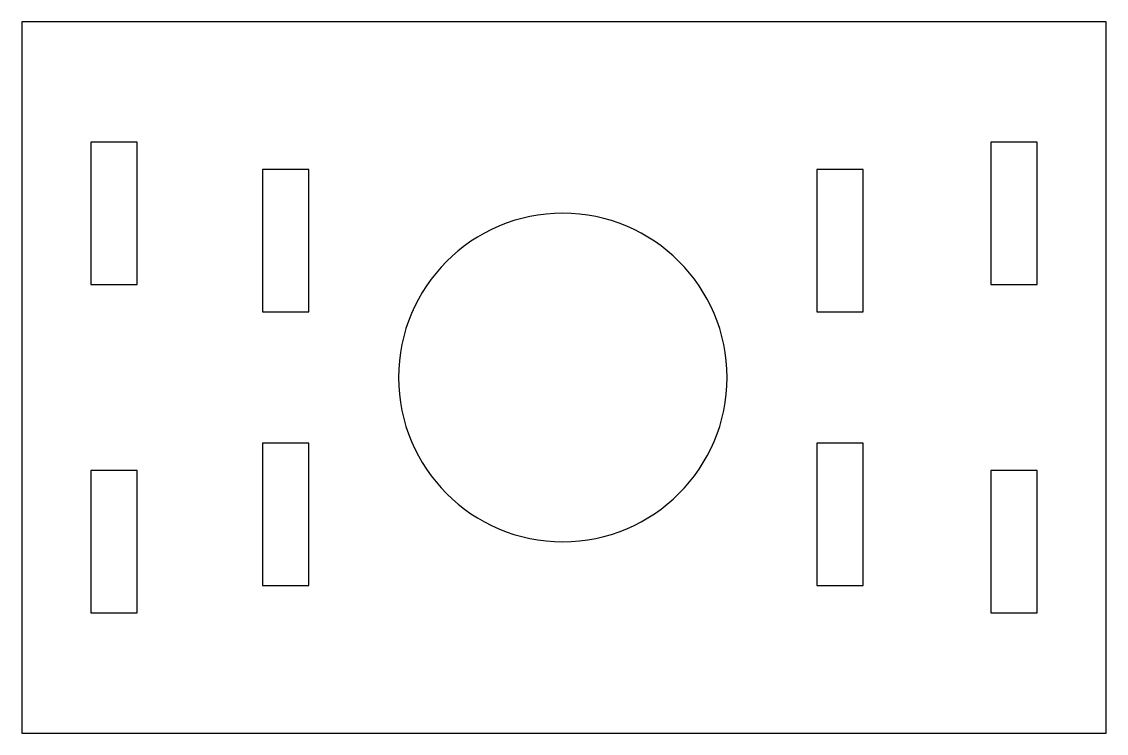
# Model space of a CAD drawing. Header units: millimetres. Extents: x 0 to 79.2, y 0 to 52.
import ezdxf

# ---------------------------------------------------------------- set-up
doc = ezdxf.new("R2010")
doc.units = ezdxf.units.MM

msp = doc.modelspace()

# ---------------------------------------------------------------- linework, layer by layer
at = {"layer": 'CUT'}
for p, q in [((79.225, 52), (0, 52)), ((0, 52), (0, 0)), ((79.225, 0), (79.225, 52)), ((8.4375, 43.2), (5.0625, 43.2)), ((5.0625, 43.2), (5.0625, 32.8)), ((8.4375, 32.8), (8.4375, 43.2)), ((74.1625, 43.2), (70.7875, 43.2)), ((70.7875, 43.2), (70.7875, 32.8)), ((74.1625, 32.8), (74.1625, 43.2)), ((20.9625, 41.2), (17.5875, 41.2)), ((17.5875, 41.2), (17.5875, 30.8)), ((20.9625, 30.8), (20.9625, 41.2)), ((61.4625, 41.2), (58.0875, 41.2)), ((58.0875, 41.2), (58.0875, 30.8)), ((61.4625, 30.8), (61.4625, 41.2)), ((5.0625, 32.8), (8.4375, 32.8)), ((70.7875, 32.8), (74.1625, 32.8)), ((17.5875, 30.8), (20.9625, 30.8)), ((58.0875, 30.8), (61.4625, 30.8)), ((20.9625, 21.2), (17.5875, 21.2)), ((17.5875, 21.2), (17.5875, 10.8)), ((20.9625, 10.8), (20.9625, 21.2)), ((61.4625, 21.2), (58.0875, 21.2)), ((58.0875, 21.2), (58.0875, 10.8)), ((61.4625, 10.8), (61.4625, 21.2)), ((8.4375, 19.2), (5.0625, 19.2)), ((5.0625, 19.2), (5.0625, 8.8)), ((8.4375, 8.8), (8.4375, 19.2)), ((74.1625, 19.2), (70.7875, 19.2)), ((70.7875, 19.2), (70.7875, 8.8)), ((74.1625, 8.8), (74.1625, 19.2)), ((17.5875, 10.8), (20.9625, 10.8)), ((58.0875, 10.8), (61.4625, 10.8)), ((5.0625, 8.8), (8.4375, 8.8)), ((70.7875, 8.8), (74.1625, 8.8)), ((0, 0), (79.225, 0))]:
    msp.add_line(p, q, dxfattribs=at)
for start, end in [(0, 180), (180, 0)]:
    msp.add_arc((39.525, 26), 12, start, end, dxfattribs=at)

doc.saveas('drawing.dxf')
